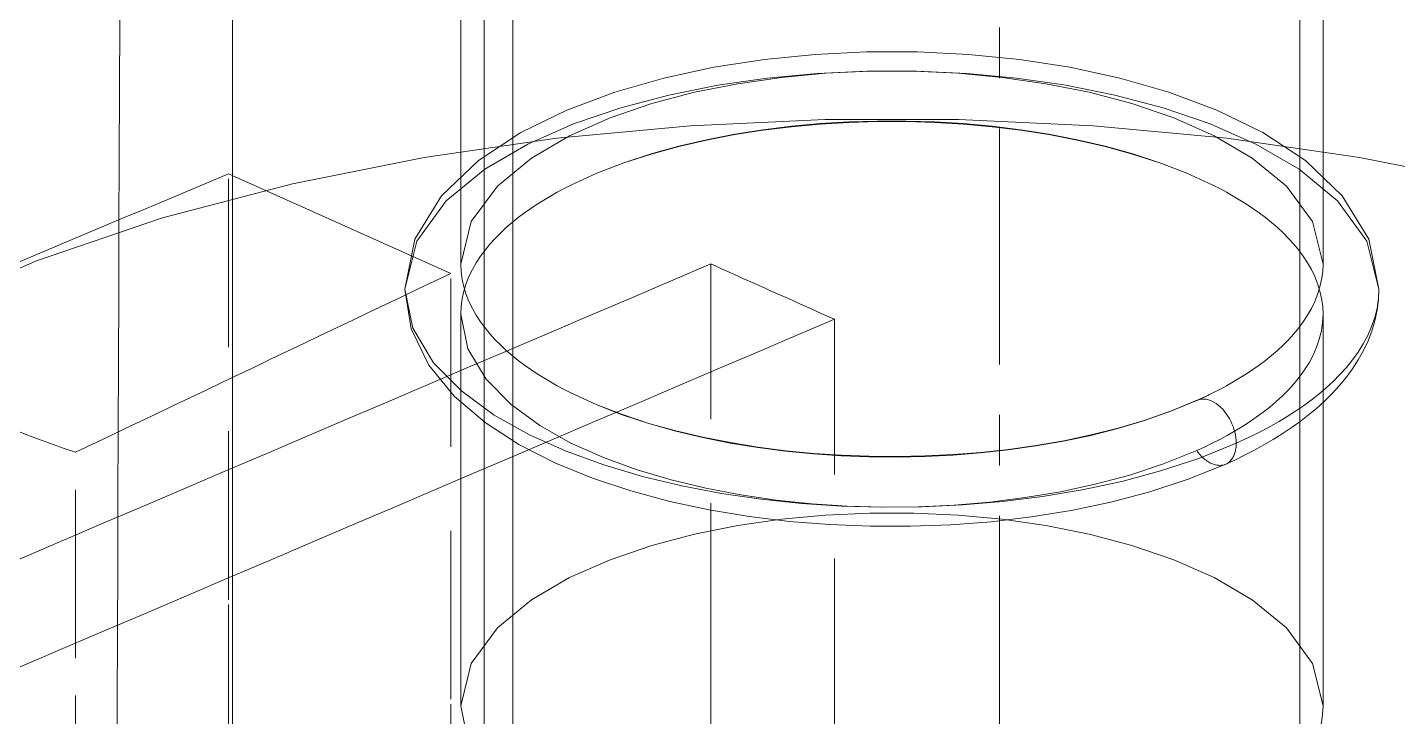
# Model space of a CAD drawing. Header units: millimetres. Extents: x 10 to 410, y 10 to 287.
# Drawn here: x 306.114 to 310.183, y 205.904 to 207.95 of the extents above; entities that cross this region are included whole.
import ezdxf

# ---------------------------------------------------------------- set-up
doc = ezdxf.new("R2010")
doc.units = ezdxf.units.MM
doc.linetypes.add('CENTER', pattern=[1.15, 0.7, -0.15, 0.15, -0.15])
doc.linetypes.add('DASHED', pattern=[0.75, 0.5, -0.25])
doc.layers.add('CENTER', color=4, linetype='CENTER', lineweight=13)
doc.layers.add('HIDDEN', color=8, linetype='DASHED', lineweight=18)

msp = doc.modelspace()

# ---------------------------------------------------------------- linework, layer by layer
at = {"layer": 'CENTER'}
msp.add_line((309, 169), (309, 273), dxfattribs=at)
at = {"layer": 'HIDDEN'}
for points in [[(307.4696, 204.389), (307.4696, 204.7845), (307.4696, 205.18), (307.4696, 205.5755), (307.4696, 205.971), (307.4696, 206.3664), (307.4696, 206.7619), (307.4696, 207.1574), (307.4696, 207.5529), (307.4696, 207.9484), (307.4696, 208.3439), (307.4696, 208.7394), (307.4696, 209.1349), (307.4696, 209.5304), (307.4696, 209.9258), (307.4696, 210.3213), (307.4696, 210.7168), (307.4696, 211.1123), (307.4696, 211.5078), (307.4696, 211.9033), (307.4696, 212.2988), (307.4696, 212.6943), (307.4696, 213.0898), (307.4696, 213.4852)], [(309.8919, 204.389), (309.8919, 204.7845), (309.8919, 205.18), (309.8919, 205.5755), (309.8919, 205.971), (309.8919, 206.3664), (309.8919, 206.7619), (309.8919, 207.1574), (309.8919, 207.5529), (309.8919, 207.9484), (309.8919, 208.3439), (309.8919, 208.7394), (309.8919, 209.1349), (309.8919, 209.5304), (309.8919, 209.9258), (309.8919, 210.3213), (309.8919, 210.7168), (309.8919, 211.1123), (309.8919, 211.5078), (309.8919, 211.9033), (309.8919, 212.2988), (309.8919, 212.6943), (309.8919, 213.0898), (309.8919, 213.4852)], [(306.7231, 205.4322), (306.7231, 205.638), (306.7231, 205.8438), (306.7231, 206.0496), (306.7231, 206.2554), (306.7231, 206.4613), (306.7231, 206.6671), (306.7231, 206.8729), (306.7231, 207.0787), (306.7231, 207.2846), (306.7231, 207.4904), (306.7231, 207.6962), (306.7231, 207.902), (306.7231, 208.1078), (306.7231, 208.3137), (306.7231, 208.5195), (306.7231, 208.7253), (306.7231, 208.9311), (306.7231, 209.137), (306.7231, 209.3428), (306.7231, 209.5486), (306.7231, 209.7544), (306.7231, 209.9602), (306.7231, 210.1661)], [(307.5549, 205.0596), (307.5549, 205.2654), (307.5549, 205.4712), (307.5549, 205.677), (307.5549, 205.8829), (307.5549, 206.0887), (307.5549, 206.2945), (307.5549, 206.5003), (307.5549, 206.7062), (307.5549, 206.912), (307.5549, 207.1178), (307.5549, 207.3236), (307.5549, 207.5294), (307.5549, 207.7353), (307.5549, 207.9411), (307.5549, 208.1469), (307.5549, 208.3527), (307.5549, 208.5586), (307.5549, 208.7644), (307.5549, 208.9702), (307.5549, 209.176), (307.5549, 209.3818), (307.5549, 209.5877), (307.5549, 209.7935)], [(306.3925, 209.1803), (306.3917, 208.9782), (306.391, 208.7761), (306.3902, 208.5739), (306.3895, 208.3718), (306.3887, 208.1697), (306.388, 207.9676), (306.3872, 207.7654), (306.3865, 207.5633), (306.3857, 207.3612), (306.3849, 207.1591), (306.3842, 206.9569), (306.3834, 206.7548), (306.3827, 206.5527), (306.3819, 206.3506), (306.3812, 206.1484), (306.3804, 205.9463), (306.3797, 205.7442), (306.3789, 205.5421), (306.3782, 205.3399), (306.3774, 205.1378), (306.3767, 204.9357), (306.3759, 204.7336), (306.3752, 204.5314)], [(307.4004, 207.2479), (307.4004, 207.3222), (307.4004, 207.3964), (307.4004, 207.4707), (307.4004, 207.5449), (307.4004, 207.6192), (307.4004, 207.6935), (307.4004, 207.7677), (307.4004, 207.842), (307.4004, 207.9162), (307.4004, 207.9905), (307.4004, 208.0647), (307.4004, 208.139), (307.4004, 208.2133), (307.4004, 208.2875), (307.4004, 208.3618), (307.4004, 208.436), (307.4004, 208.5103), (307.4004, 208.5846), (307.4004, 208.6588), (307.4004, 208.7331), (307.4004, 208.8073), (307.4004, 208.8816), (307.4004, 208.9558)], [(309.9611, 207.2479), (309.9611, 207.3222), (309.9611, 207.3964), (309.9611, 207.4707), (309.9611, 207.5449), (309.9611, 207.6192), (309.9611, 207.6935), (309.9611, 207.7677), (309.9611, 207.842), (309.9611, 207.9162), (309.9611, 207.9905), (309.9611, 208.0647), (309.9611, 208.139), (309.9611, 208.2133), (309.9611, 208.2875), (309.9611, 208.3618), (309.9611, 208.436), (309.9611, 208.5103), (309.9611, 208.5846), (309.9611, 208.6588), (309.9611, 208.7331), (309.9611, 208.8073), (309.9611, 208.8816), (309.9611, 208.9558)], [(310.1272, 207.1737), (310.0974, 207.3215), (310.0183, 207.4504), (309.9087, 207.5551), (309.7821, 207.6386), (309.6458, 207.7052), (309.5036, 207.7583), (309.3577, 207.8), (309.2093, 207.8319), (309.0593, 207.8551), (308.9083, 207.8703), (308.7567, 207.8778), (308.6049, 207.8778), (308.4532, 207.8703), (308.3022, 207.8551), (308.1522, 207.8319), (308.0038, 207.8), (307.8579, 207.7583), (307.7157, 207.7052), (307.5794, 207.6386), (307.4528, 207.5551), (307.3432, 207.4504), (307.2641, 207.3215), (307.2343, 207.1737)], [(310.1272, 207.1737), (310.0917, 207.3162), (310.0041, 207.4351), (309.8898, 207.5292), (309.7619, 207.6039), (309.6263, 207.6638), (309.486, 207.7117), (309.3427, 207.7496), (309.1973, 207.7786), (309.0506, 207.7998), (308.903, 207.8137), (308.7549, 207.8205), (308.6066, 207.8205), (308.4585, 207.8137), (308.3109, 207.7998), (308.1642, 207.7786), (308.0188, 207.7496), (307.8755, 207.7117), (307.7352, 207.6638), (307.5996, 207.6039), (307.4717, 207.5292), (307.3574, 207.4351), (307.2698, 207.3162), (307.2343, 207.1737)], [(309.9611, 207.2479), (309.9297, 207.3741), (309.8522, 207.4793), (309.751, 207.5626), (309.6377, 207.6288), (309.5177, 207.6818), (309.3936, 207.7242), (309.2667, 207.7577), (309.138, 207.7834), (309.0081, 207.8022), (308.8775, 207.8144), (308.7464, 207.8205), (308.6151, 207.8205), (308.484, 207.8144), (308.3534, 207.8022), (308.2235, 207.7834), (308.0948, 207.7577), (307.968, 207.7242), (307.8438, 207.6818), (307.7238, 207.6288), (307.6105, 207.5626), (307.5094, 207.4793), (307.4318, 207.3741), (307.4004, 207.2479)], [(312.5737, 205.9401), (312.4765, 206.323), (312.2401, 206.6421), (311.9323, 206.8946), (311.5881, 207.0953), (311.2234, 207.256), (310.8462, 207.3847), (310.4607, 207.4863), (310.0698, 207.5645), (309.6752, 207.6214), (309.2783, 207.6586), (308.8801, 207.6769), (308.4814, 207.6769), (308.0832, 207.6586), (307.6863, 207.6214), (307.2917, 207.5645), (306.9008, 207.4863), (306.5153, 207.3847), (306.1381, 207.256), (305.7734, 207.0953), (305.4292, 206.8946), (305.1214, 206.6421), (304.885, 206.323), (304.7878, 205.9401)], [(309.6338, 207.4822), (309.5564, 207.5177), (309.4769, 207.5484), (309.3959, 207.5749), (309.3138, 207.5977), (309.2308, 207.6171), (309.1472, 207.6333), (309.063, 207.6466), (308.9785, 207.657), (308.8936, 207.6647), (308.8085, 207.6699), (308.7234, 207.6724), (308.6381, 207.6724), (308.553, 207.6699), (308.4679, 207.6647), (308.3831, 207.657), (308.2985, 207.6466), (308.2143, 207.6333), (308.1307, 207.6171), (308.0477, 207.5977), (307.9656, 207.5749), (307.8846, 207.5484), (307.8051, 207.5177), (307.7277, 207.4822)], [(309.6338, 207.4822), (309.5564, 207.5176), (309.4768, 207.5481), (309.3958, 207.5744), (309.3137, 207.597), (309.2307, 207.6161), (309.1471, 207.6322), (309.0629, 207.6453), (308.9783, 207.6556), (308.8935, 207.6632), (308.8085, 207.6682), (308.7233, 207.6707), (308.6382, 207.6707), (308.553, 207.6682), (308.468, 207.6632), (308.3832, 207.6555), (308.2986, 207.6452), (308.2144, 207.6322), (308.1308, 207.6161), (308.0478, 207.597), (307.9657, 207.5744), (307.8847, 207.5481), (307.8051, 207.5176), (307.7277, 207.4822)], [(306.7108, 207.5158), (306.6593, 207.4941), (306.6077, 207.4724), (306.5561, 207.4507), (306.5045, 207.429), (306.4529, 207.4073), (306.4014, 207.3856), (306.3498, 207.3639), (306.2982, 207.3422), (306.2466, 207.3205), (306.195, 207.2988), (306.1435, 207.2771), (306.0919, 207.2554), (306.0403, 207.2337), (305.9887, 207.212), (305.9371, 207.1903), (305.8856, 207.1685), (305.834, 207.1468), (305.7824, 207.1251), (305.7308, 207.1034), (305.6792, 207.0817), (305.6277, 207.06), (305.5761, 207.0383), (305.5245, 207.0166)], [(306.7108, 178.4316), (306.7108, 179.6962), (306.7108, 180.9607), (306.7108, 182.2252), (306.7108, 183.4898), (306.7108, 184.7543), (306.7108, 186.0188), (306.7108, 187.2833), (306.7108, 188.5479), (306.7108, 189.8124), (306.7108, 191.0769), (306.7108, 192.3415), (306.7108, 193.606), (306.7108, 194.8705), (306.7108, 196.1351), (306.7108, 197.3996), (306.7108, 198.6641), (306.7108, 199.9286), (306.7108, 201.1932), (306.7108, 202.4577), (306.7108, 203.7222), (306.7108, 204.9868), (306.7108, 206.2513), (306.7108, 207.5158)], [(307.3714, 207.2199), (307.3427, 207.2328), (307.314, 207.2457), (307.2852, 207.2585), (307.2565, 207.2714), (307.2278, 207.2843), (307.1991, 207.2971), (307.1704, 207.31), (307.1416, 207.3229), (307.1129, 207.3357), (307.0842, 207.3486), (307.0555, 207.3615), (307.0268, 207.3743), (306.998, 207.3872), (306.9693, 207.4), (306.9406, 207.4129), (306.9119, 207.4258), (306.8832, 207.4386), (306.8544, 207.4515), (306.8257, 207.4644), (306.797, 207.4772), (306.7683, 207.4901), (306.7396, 207.503), (306.7108, 207.5158)], [(307.7277, 207.4822), (307.7072, 207.4717), (307.6869, 207.4608), (307.6669, 207.4495), (307.6471, 207.4377), (307.6276, 207.4255), (307.6085, 207.4127), (307.5897, 207.3994), (307.5713, 207.3856), (307.5534, 207.3711), (307.5359, 207.3561), (307.5191, 207.3405), (307.5029, 207.3241), (307.4874, 207.3071), (307.4727, 207.2894), (307.459, 207.2709), (307.4464, 207.2516), (307.435, 207.2317), (307.4249, 207.211), (307.4164, 207.1896), (307.4095, 207.1676), (307.4045, 207.1452), (307.4014, 207.1224), (307.4004, 207.0994)], [(309.9611, 207.0994), (309.9601, 207.1224), (309.957, 207.1452), (309.952, 207.1676), (309.9451, 207.1896), (309.9366, 207.211), (309.9266, 207.2317), (309.9151, 207.2516), (309.9025, 207.2709), (309.8888, 207.2894), (309.8741, 207.3071), (309.8586, 207.3241), (309.8424, 207.3405), (309.8256, 207.3561), (309.8081, 207.3711), (309.7902, 207.3856), (309.7718, 207.3994), (309.753, 207.4127), (309.7339, 207.4255), (309.7144, 207.4377), (309.6946, 207.4495), (309.6746, 207.4608), (309.6543, 207.4717), (309.6338, 207.4822)], [(308.143, 207.2483), (308.0232, 207.1971), (307.9033, 207.146), (307.7835, 207.0948), (307.6637, 207.0437), (307.5438, 206.9925), (307.424, 206.9414), (307.3042, 206.8902), (307.1844, 206.8391), (307.0645, 206.7879), (306.9447, 206.7368), (306.8249, 206.6856), (306.7051, 206.6345), (306.5852, 206.5834), (306.4654, 206.5322), (306.3456, 206.4811), (306.2258, 206.4299), (306.1059, 206.3788), (305.9861, 206.3276), (305.8663, 206.2765), (305.7464, 206.2253), (305.6266, 206.1742), (305.5068, 206.123), (305.387, 206.0719)], [(307.4004, 207.2479), (307.4014, 207.2249), (307.4045, 207.2021), (307.4095, 207.1797), (307.4164, 207.1577), (307.4249, 207.1363), (307.435, 207.1156), (307.4464, 207.0957), (307.459, 207.0764), (307.4727, 207.058), (307.4874, 207.0402), (307.5029, 207.0232), (307.5191, 207.0069), (307.5359, 206.9912), (307.5534, 206.9762), (307.5713, 206.9617), (307.5897, 206.9479), (307.6085, 206.9346), (307.6276, 206.9219), (307.6471, 206.9096), (307.6669, 206.8978), (307.6869, 206.8865), (307.7072, 206.8756), (307.7277, 206.8651)], [(308.51, 207.0839), (308.494, 207.091), (308.478, 207.0982), (308.4621, 207.1053), (308.4461, 207.1125), (308.4302, 207.1196), (308.4142, 207.1268), (308.3983, 207.1339), (308.3823, 207.1411), (308.3664, 207.1482), (308.3504, 207.1553), (308.3344, 207.1625), (308.3185, 207.1696), (308.3025, 207.1768), (308.2866, 207.1839), (308.2706, 207.1911), (308.2547, 207.1982), (308.2387, 207.2054), (308.2228, 207.2125), (308.2068, 207.2197), (308.1908, 207.2268), (308.1749, 207.234), (308.1589, 207.2411), (308.143, 207.2483)], [(308.143, 179.4017), (308.143, 180.6124), (308.143, 181.8231), (308.143, 183.0338), (308.143, 184.2446), (308.143, 185.4553), (308.143, 186.666), (308.143, 187.8767), (308.143, 189.0874), (308.143, 190.2982), (308.143, 191.5089), (308.143, 192.7196), (308.143, 193.9303), (308.143, 195.1411), (308.143, 196.3518), (308.143, 197.5625), (308.143, 198.7732), (308.143, 199.9839), (308.143, 201.1947), (308.143, 202.4054), (308.143, 203.6161), (308.143, 204.8268), (308.143, 206.0375), (308.143, 207.2483)], [(309.6338, 206.8651), (309.6543, 206.8756), (309.6746, 206.8865), (309.6946, 206.8978), (309.7144, 206.9096), (309.7339, 206.9219), (309.753, 206.9346), (309.7718, 206.9479), (309.7902, 206.9617), (309.8081, 206.9762), (309.8256, 206.9912), (309.8424, 207.0069), (309.8586, 207.0232), (309.8741, 207.0402), (309.8888, 207.058), (309.9025, 207.0764), (309.9151, 207.0957), (309.9266, 207.1156), (309.9366, 207.1363), (309.9451, 207.1577), (309.952, 207.1797), (309.957, 207.2021), (309.9601, 207.2249), (309.9611, 207.2479)], [(306.2562, 206.6889), (306.3047, 206.712), (306.3532, 206.735), (306.4017, 206.7581), (306.4502, 206.7812), (306.4986, 206.8043), (306.5471, 206.8274), (306.5956, 206.8505), (306.6441, 206.8736), (306.6926, 206.8967), (306.7411, 206.9198), (306.7896, 206.9429), (306.838, 206.966), (306.8865, 206.989), (306.935, 207.0121), (306.9835, 207.0352), (307.032, 207.0583), (307.0805, 207.0814), (307.129, 207.1045), (307.1774, 207.1276), (307.2259, 207.1507), (307.2744, 207.1738), (307.3229, 207.1969), (307.3714, 207.2199)], [(307.3714, 178.1358), (307.3714, 179.4003), (307.3714, 180.6648), (307.3714, 181.9293), (307.3714, 183.1939), (307.3714, 184.4584), (307.3714, 185.7229), (307.3714, 186.9875), (307.3714, 188.252), (307.3714, 189.5165), (307.3714, 190.7811), (307.3714, 192.0456), (307.3714, 193.3101), (307.3714, 194.5746), (307.3714, 195.8392), (307.3714, 197.1037), (307.3714, 198.3682), (307.3714, 199.6328), (307.3714, 200.8973), (307.3714, 202.1618), (307.3714, 203.4264), (307.3714, 204.6909), (307.3714, 205.9554), (307.3714, 207.2199)], [(307.2343, 207.1737), (307.2579, 207.0571), (307.3193, 206.9549), (307.4033, 206.8699), (307.5, 206.7995), (307.6043, 206.741), (307.7135, 206.6921), (307.8259, 206.6512), (307.9406, 206.6172), (308.057, 206.5893), (308.1746, 206.5669), (308.293, 206.5497), (308.412, 206.5372), (308.5314, 206.5294), (308.651, 206.5261), (308.7707, 206.5272), (308.8902, 206.5328), (309.0094, 206.5429), (309.1282, 206.5577), (309.2462, 206.5775), (309.3632, 206.6026), (309.4788, 206.6335), (309.5924, 206.6708), (309.7034, 206.7156)], [(309.6724, 206.6537), (309.5611, 206.6088), (309.447, 206.5715), (309.3309, 206.5408), (309.2134, 206.5161), (309.0949, 206.4969), (308.9757, 206.4828), (308.856, 206.4736), (308.736, 206.4691), (308.6159, 206.4693), (308.496, 206.4742), (308.3763, 206.4838), (308.2571, 206.4983), (308.1387, 206.5179), (308.0213, 206.5431), (307.9053, 206.5742), (307.7914, 206.6121), (307.6804, 206.6577), (307.5734, 206.7121), (307.4726, 206.7773), (307.3814, 206.8551), (307.3054, 206.9478), (307.2532, 207.0556), (307.2343, 207.1737)], [(310.1272, 207.1737), (310.1258, 207.142), (310.1218, 207.1105), (310.1152, 207.0794), (310.1061, 207.049), (310.0947, 207.0194), (310.0812, 206.9907), (310.0657, 206.963), (310.0484, 206.9364), (310.0296, 206.9109), (310.0094, 206.8864), (309.9879, 206.863), (309.9653, 206.8407), (309.9418, 206.8194), (309.9174, 206.7991), (309.8923, 206.7798), (309.8665, 206.7613), (309.8401, 206.7437), (309.8131, 206.7268), (309.7858, 206.7108), (309.7579, 206.6955), (309.7298, 206.6809), (309.7012, 206.667), (309.6724, 206.6537)], [(309.7034, 206.7156), (309.7294, 206.7275), (309.7551, 206.74), (309.7806, 206.753), (309.8058, 206.7666), (309.8306, 206.7807), (309.8551, 206.7955), (309.8792, 206.811), (309.9028, 206.8271), (309.9259, 206.844), (309.9483, 206.8617), (309.9702, 206.8802), (309.9912, 206.8995), (310.0114, 206.9198), (310.0306, 206.941), (310.0487, 206.9632), (310.0654, 206.9864), (310.0806, 207.0106), (310.0941, 207.0358), (310.1055, 207.062), (310.1148, 207.089), (310.1216, 207.1168), (310.1258, 207.1451), (310.1272, 207.1737)], [(305.7539, 205.9075), (305.8738, 205.9587), (305.9936, 206.0098), (306.1134, 206.061), (306.2332, 206.1121), (306.3531, 206.1633), (306.4729, 206.2144), (306.5927, 206.2655), (306.7126, 206.3167), (306.8324, 206.3678), (306.9522, 206.419), (307.072, 206.4701), (307.1919, 206.5213), (307.3117, 206.5724), (307.4315, 206.6236), (307.5513, 206.6747), (307.6712, 206.7259), (307.791, 206.777), (307.9108, 206.8281), (308.0306, 206.8793), (308.1505, 206.9304), (308.2703, 206.9816), (308.3901, 207.0327), (308.51, 207.0839)], [(307.4004, 207.0994), (307.4213, 206.9962), (307.4757, 206.9057), (307.55, 206.8305), (307.6356, 206.7683), (307.7279, 206.7164), (307.8246, 206.6731), (307.9241, 206.6369), (308.0256, 206.6068), (308.1286, 206.5821), (308.2327, 206.5623), (308.3375, 206.5471), (308.4428, 206.5361), (308.5485, 206.5291), (308.6544, 206.5262), (308.7603, 206.5272), (308.8661, 206.5321), (308.9717, 206.5411), (309.0768, 206.5542), (309.1812, 206.5717), (309.2848, 206.5939), (309.3871, 206.6212), (309.4878, 206.6543), (309.586, 206.6939)], [(307.4004, 205.936), (307.4004, 205.9866), (307.4004, 206.0372), (307.4004, 206.0878), (307.4004, 206.1384), (307.4004, 206.1889), (307.4004, 206.2395), (307.4004, 206.2901), (307.4004, 206.3407), (307.4004, 206.3913), (307.4004, 206.4418), (307.4004, 206.4924), (307.4004, 206.543), (307.4004, 206.5936), (307.4004, 206.6442), (307.4004, 206.6948), (307.4004, 206.7453), (307.4004, 206.7959), (307.4004, 206.8465), (307.4004, 206.8971), (307.4004, 206.9477), (307.4004, 206.9982), (307.4004, 207.0488), (307.4004, 207.0994)], [(308.51, 179.2373), (308.51, 180.448), (308.51, 181.6588), (308.51, 182.8695), (308.51, 184.0802), (308.51, 185.2909), (308.51, 186.5016), (308.51, 187.7124), (308.51, 188.9231), (308.51, 190.1338), (308.51, 191.3445), (308.51, 192.5552), (308.51, 193.766), (308.51, 194.9767), (308.51, 196.1874), (308.51, 197.3981), (308.51, 198.6088), (308.51, 199.8196), (308.51, 201.0303), (308.51, 202.241), (308.51, 203.4517), (308.51, 204.6624), (308.51, 205.8732), (308.51, 207.0839)], [(309.586, 206.6939), (309.609, 206.7045), (309.6318, 206.7155), (309.6543, 206.727), (309.6766, 206.7391), (309.6986, 206.7516), (309.7203, 206.7647), (309.7416, 206.7784), (309.7624, 206.7927), (309.7829, 206.8076), (309.8028, 206.8233), (309.8221, 206.8396), (309.8408, 206.8567), (309.8586, 206.8747), (309.8756, 206.8934), (309.8916, 206.9131), (309.9064, 206.9336), (309.9198, 206.955), (309.9318, 206.9774), (309.9419, 207.0006), (309.9501, 207.0245), (309.9562, 207.0491), (309.9598, 207.0741), (309.9611, 207.0994)], [(309.9611, 205.936), (309.9611, 205.9866), (309.9611, 206.0372), (309.9611, 206.0878), (309.9611, 206.1384), (309.9611, 206.1889), (309.9611, 206.2395), (309.9611, 206.2901), (309.9611, 206.3407), (309.9611, 206.3913), (309.9611, 206.4418), (309.9611, 206.4924), (309.9611, 206.543), (309.9611, 206.5936), (309.9611, 206.6442), (309.9611, 206.6948), (309.9611, 206.7453), (309.9611, 206.7959), (309.9611, 206.8465), (309.9611, 206.8971), (309.9611, 206.9477), (309.9611, 206.9982), (309.9611, 207.0488), (309.9611, 207.0994)], [(305.5245, 207.0166), (305.5548, 206.9992), (305.5852, 206.9821), (305.6158, 206.9653), (305.6466, 206.9489), (305.6776, 206.9327), (305.7087, 206.9169), (305.74, 206.9014), (305.7714, 206.8861), (305.8029, 206.8712), (305.8346, 206.8565), (305.8664, 206.8421), (305.8983, 206.8279), (305.9304, 206.8141), (305.9625, 206.8004), (305.9948, 206.7871), (306.0271, 206.774), (306.0596, 206.7611), (306.0921, 206.7485), (306.1248, 206.7361), (306.1575, 206.7239), (306.1903, 206.712), (306.2232, 206.7003), (306.2562, 206.6889)], [(307.7277, 206.8651), (307.803, 206.8305), (307.8803, 206.8005), (307.959, 206.7744), (308.0388, 206.7519), (308.1194, 206.7326), (308.2007, 206.7164), (308.2825, 206.703), (308.3647, 206.6923), (308.4473, 206.6842), (308.53, 206.6786), (308.6128, 206.6754), (308.6957, 206.6746), (308.7786, 206.6763), (308.8614, 206.6803), (308.9441, 206.6869), (309.0265, 206.6959), (309.1086, 206.7076), (309.1902, 206.7219), (309.2713, 206.7392), (309.3517, 206.7596), (309.4311, 206.7834), (309.5093, 206.8108), (309.586, 206.8425)], [(307.7277, 206.8651), (307.8031, 206.8306), (307.8805, 206.8007), (307.9593, 206.7748), (308.0392, 206.7525), (308.1199, 206.7335), (308.2013, 206.7175), (308.2832, 206.7042), (308.3655, 206.6937), (308.448, 206.6857), (308.5308, 206.6802), (308.6137, 206.6771), (308.6966, 206.6763), (308.7796, 206.678), (308.8624, 206.682), (308.9451, 206.6885), (309.0276, 206.6974), (309.1097, 206.709), (309.1915, 206.7233), (309.2726, 206.7404), (309.3531, 206.7607), (309.4326, 206.7843), (309.5109, 206.8116), (309.5876, 206.8432)], [(309.586, 206.8425), (309.5881, 206.8434), (309.5902, 206.8443), (309.5923, 206.8453), (309.5944, 206.8463), (309.5964, 206.8472), (309.5985, 206.8482), (309.6006, 206.8491), (309.6027, 206.8501), (309.6048, 206.8511), (309.6069, 206.8521), (309.609, 206.853), (309.6111, 206.854), (309.6131, 206.855), (309.6152, 206.856), (309.6173, 206.857), (309.6194, 206.858), (309.6214, 206.859), (309.6235, 206.86), (309.6256, 206.861), (309.6276, 206.862), (309.6297, 206.863), (309.6318, 206.8641), (309.6338, 206.8651)], [(309.6338, 206.8651), (309.6318, 206.8641), (309.6298, 206.8631), (309.6278, 206.8622), (309.6258, 206.8612), (309.6238, 206.8602), (309.6218, 206.8592), (309.6198, 206.8583), (309.6178, 206.8573), (309.6158, 206.8563), (309.6138, 206.8554), (309.6118, 206.8544), (309.6098, 206.8535), (309.6078, 206.8525), (309.6058, 206.8516), (309.6038, 206.8506), (309.6017, 206.8497), (309.5997, 206.8488), (309.5977, 206.8478), (309.5957, 206.8469), (309.5937, 206.846), (309.5916, 206.8451), (309.5896, 206.8441), (309.5876, 206.8432)], [(309.5876, 206.8432), (309.5875, 206.8432), (309.5874, 206.8432), (309.5874, 206.8431), (309.5873, 206.8431), (309.5872, 206.8431), (309.5872, 206.843), (309.5871, 206.843), (309.587, 206.843), (309.5869, 206.8429), (309.5869, 206.8429), (309.5868, 206.8429), (309.5867, 206.8428), (309.5867, 206.8428), (309.5866, 206.8428), (309.5865, 206.8427), (309.5864, 206.8427), (309.5864, 206.8427), (309.5863, 206.8426), (309.5862, 206.8426), (309.5862, 206.8426), (309.5861, 206.8425), (309.586, 206.8425), (309.586, 206.8425)], [(309.7034, 206.7156), (309.7031, 206.7241), (309.7022, 206.7326), (309.7008, 206.7411), (309.6989, 206.7494), (309.6966, 206.7576), (309.6938, 206.7657), (309.6906, 206.7736), (309.687, 206.7813), (309.683, 206.7889), (309.6786, 206.7962), (309.6739, 206.8033), (309.6687, 206.81), (309.6631, 206.8165), (309.6571, 206.8226), (309.6507, 206.8282), (309.6439, 206.8334), (309.6367, 206.8379), (309.629, 206.8417), (309.621, 206.8446), (309.6127, 206.8464), (309.6041, 206.8469), (309.5957, 206.8459), (309.5876, 206.8432)], [(309.6724, 206.6537), (309.6753, 206.6551), (309.678, 206.6568), (309.6806, 206.6586), (309.6831, 206.6606), (309.6854, 206.6628), (309.6875, 206.6651), (309.6896, 206.6676), (309.6914, 206.6701), (309.6931, 206.6728), (309.6947, 206.6756), (309.6961, 206.6785), (309.6973, 206.6814), (309.6985, 206.6843), (309.6994, 206.6874), (309.7003, 206.6904), (309.7011, 206.6935), (309.7017, 206.6966), (309.7022, 206.6998), (309.7027, 206.7029), (309.703, 206.7061), (309.7032, 206.7092), (309.7033, 206.7124), (309.7034, 206.7156)], [(306.2562, 192.6289), (306.2562, 193.2402), (306.2562, 193.8515), (306.2562, 194.4628), (306.2562, 195.0741), (306.2562, 195.6854), (306.2562, 196.2967), (306.2562, 196.908), (306.2562, 197.5193), (306.2562, 198.1306), (306.2562, 198.7419), (306.2562, 199.3532), (306.2562, 199.9645), (306.2562, 200.5758), (306.2562, 201.1871), (306.2562, 201.7984), (306.2562, 202.4097), (306.2562, 203.021), (306.2562, 203.6323), (306.2562, 204.2437), (306.2562, 204.855), (306.2562, 205.4663), (306.2562, 206.0776), (306.2562, 206.6889)], [(309.586, 206.6939), (309.5886, 206.6903), (309.5914, 206.6868), (309.5942, 206.6834), (309.5972, 206.6801), (309.6003, 206.6769), (309.6035, 206.6737), (309.6068, 206.6708), (309.6103, 206.6679), (309.6138, 206.6652), (309.6175, 206.6626), (309.6213, 206.6602), (309.6252, 206.658), (309.6292, 206.656), (309.6333, 206.6543), (309.6375, 206.6528), (309.6418, 206.6516), (309.6462, 206.6507), (309.6506, 206.6502), (309.6551, 206.65), (309.6595, 206.6503), (309.6639, 206.651), (309.6682, 206.6521), (309.6724, 206.6537)], [(309.9611, 205.936), (309.9297, 206.0622), (309.8522, 206.1675), (309.751, 206.2507), (309.6377, 206.3169), (309.5177, 206.3699), (309.3936, 206.4123), (309.2667, 206.4458), (309.138, 206.4715), (309.0081, 206.4903), (308.8775, 206.5025), (308.7464, 206.5086), (308.6151, 206.5086), (308.484, 206.5025), (308.3534, 206.4903), (308.2235, 206.4715), (308.0948, 206.4458), (307.968, 206.4123), (307.8438, 206.3699), (307.7238, 206.3169), (307.6105, 206.2507), (307.5094, 206.1675), (307.4318, 206.0622), (307.4004, 205.936)], [(307.4004, 205.936), (307.4213, 205.8329), (307.4757, 205.7424), (307.55, 205.6671), (307.6356, 205.6049), (307.7279, 205.5531), (307.8246, 205.5098), (307.9241, 205.4735), (308.0256, 205.4434), (308.1286, 205.4188), (308.2327, 205.399), (308.3375, 205.3837), (308.4428, 205.3727), (308.5485, 205.3658), (308.6544, 205.3628), (308.7603, 205.3638), (308.8661, 205.3688), (308.9717, 205.3777), (309.0768, 205.3908), (309.1812, 205.4083), (309.2848, 205.4305), (309.3871, 205.4579), (309.4878, 205.4909), (309.586, 205.5306)], [(309.586, 205.5306), (309.609, 205.5411), (309.6318, 205.5522), (309.6543, 205.5637), (309.6766, 205.5757), (309.6986, 205.5882), (309.7203, 205.6013), (309.7416, 205.615), (309.7624, 205.6293), (309.7829, 205.6443), (309.8028, 205.6599), (309.8221, 205.6762), (309.8408, 205.6934), (309.8586, 205.7113), (309.8756, 205.7301), (309.8916, 205.7497), (309.9064, 205.7702), (309.9198, 205.7917), (309.9318, 205.814), (309.9419, 205.8372), (309.9501, 205.8611), (309.9562, 205.8857), (309.9598, 205.9108), (309.9611, 205.936)]]:
    msp.add_lwpolyline(points, dxfattribs=at)

doc.saveas('drawing.dxf')
